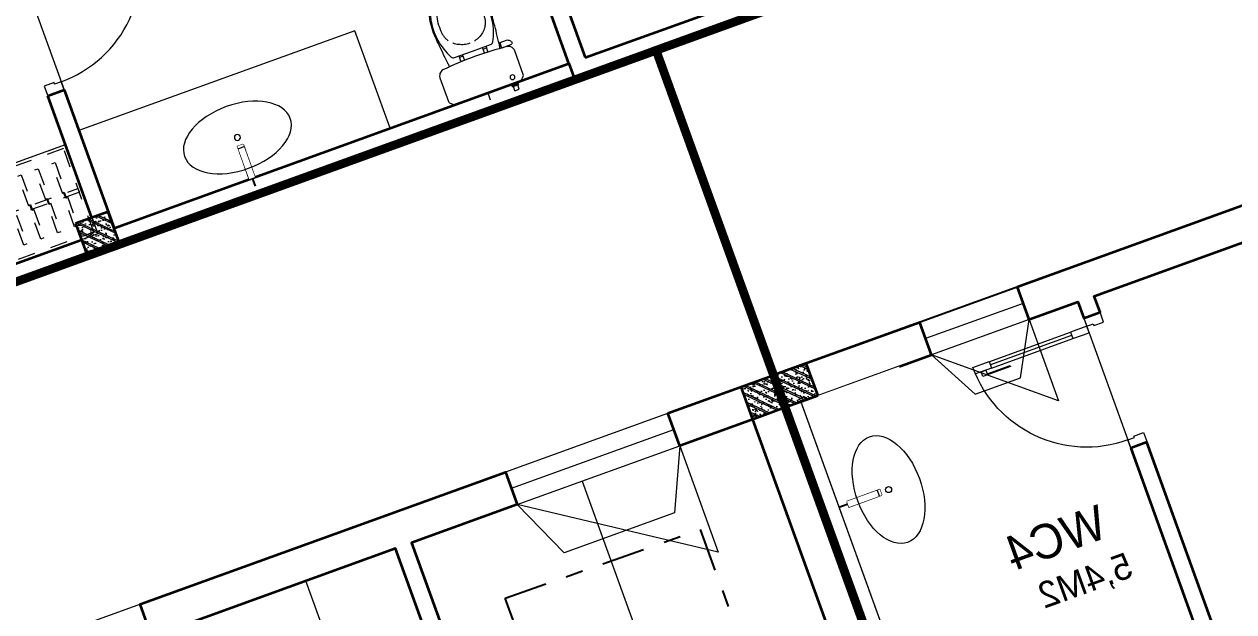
# Model space of a CAD drawing. Header units: metres. Extents: x 568332 to 569219, y 2065964 to 2066430.
# Drawn here: x 568581.48 to 568588.48, y 2066352.7 to 2066356.1 of the extents above; entities that cross this region are included whole.
import ezdxf

# ---------------------------------------------------------------- set-up
doc = ezdxf.new("R2010")
doc.units = ezdxf.units.M
for name, pattern in [('$AUDIT_BAD_LTYPE2', [0]), ('DASHDOT2', [0.5, 0.25, -0.125, 0, -0.125]), ('HIDDEN', [0.375, 0.25, -0.125]), ('HIDDEN2', [0.1875, 0.125, -0.0625]), ('X-5M-G-MB PHONGNGU$0$HIDDEN2', [0.1875, 0.125, -0.0625]), ('xref-thap C (mb tang 32-2)$0$HIDDEN', [0.375, 0.25, -0.125])]:
    doc.linetypes.add(name, pattern=pattern)
doc.layers.get('0').update_dxf_attribs({"linetype": 'CONTINUOUS'})
doc.layers.get('DEFPOINTS').update_dxf_attribs({"linetype": 'CONTINUOUS'})
for name, color, linetype, lineweight in [('-CONCRETE', 1, 'CONTINUOUS', 35), ('-DIM', 9, 'CONTINUOUS', 13), ('-DOOR', 137, 'CONTINUOUS', 9), ('-FURNITURE', 46, 'CONTINUOUS', 9), ('-HATCH', 8, 'CONTINUOUS', 5), ('-LINE1', 7, 'CONTINUOUS', 18), ('-LINE2', 252, 'CONTINUOUS', 9), ('-STEEL1', 1, 'CONTINUOUS', 35), ('-WALL', 4, 'CONTINUOUS', 35), ('TEXT25', 2, 'CONTINUOUS', 13)]:
    doc.layers.add(name, color=color, linetype=linetype, lineweight=lineweight)
for name, color, linetype in [('1-NETMANH', 8, 'CONTINUOUS'), ('LoLK', 6, 'CONTINUOUS'), ('TIMDUONG', 1, 'CONTINUOUS')]:
    doc.layers.add(name, color=color, linetype=linetype)
doc.styles.add('SVN_AVO_thuong', font='')
doc.styles.add('T1', font='', dxfattribs={"height": 200})
doc.styles.get('SVN_AVO_thuong').set_extended_font_data('SVN-Avo')
doc.styles.get('T1').set_extended_font_data('VNgeometric Light')

# ---------------------------------------------------------------- blocks, each defined once
blk = doc.blocks.new('*U187')
at = {"linetype": 'X-5M-G-MB PHONGNGU$0$HIDDEN2'}
for points in [[(0, 600.0000000004657), (0, 0), (1636.196318108544, -5.568266150429466e-10), (1636.196318108544, 599.9999999999088)], [(1616.196318108544, 579.9996613718355), (1616.196318108544, 19.99966137183562), (20, 20.00000000046566), (20, 580.0000000004657)], [(1616.196318108544, 286.6991212949177), (1616.196318108544, 313.0991212948245), (20, 313.0991212953813), (19.99999859370291, 286.6991212952417)], [(113.7817614636733, 319.1750910408318), (109.4317788550979, 319.1750910408318), (109.4317788550979, 280.441767644881), (113.7817614636733, 280.441767644881)], [(227.7817614636733, 319.1750910407849), (223.4317788550979, 319.1750910407849), (223.4317788550979, 280.4417676448341), (227.7817614636733, 280.4417676448341)], [(341.7817614636733, 319.175091040738), (337.4317788550979, 319.175091040738), (337.4317788550979, 280.4417676447872), (341.7817614636733, 280.4417676447872)], [(455.7817614636733, 319.1750910406911), (451.4317788550979, 319.1750910406911), (451.4317788550979, 280.4417676447403), (455.7817614636733, 280.4417676447403)], [(569.7817614636733, 319.1750910406442), (565.431778855098, 319.1750910406442), (565.431778855098, 280.4417676446934), (569.7817614636733, 280.4417676446934)], [(683.7817614636733, 319.1750910405973), (679.431778855098, 319.1750910405973), (679.431778855098, 280.4417676446465), (683.7817614636733, 280.4417676446465)], [(797.7817614636733, 319.1750910405504), (793.431778855098, 319.1750910405504), (793.431778855098, 280.4417676445996), (797.7817614636733, 280.4417676445996)], [(911.7817614636733, 319.1750910405035), (907.431778855098, 319.1750910405035), (907.431778855098, 280.4417676445527), (911.7817614636733, 280.4417676445527)], [(1025.781761463673, 319.1750910404566), (1021.431778855098, 319.1750910404566), (1021.431778855098, 280.4417676445057), (1025.781761463673, 280.4417676445057)], [(1139.781761463673, 319.1750910404097), (1135.431778855098, 319.1750910404097), (1135.431778855098, 280.4417676444588), (1139.781761463673, 280.4417676444588)], [(1253.781761463673, 319.1750910403628), (1249.431778855098, 319.1750910403628), (1249.431778855098, 280.4417676444119), (1253.781761463673, 280.4417676444119)], [(1367.781761463673, 319.1750910403159), (1363.431778855098, 319.1750910403159), (1363.431778855098, 280.441767644365), (1367.781761463673, 280.441767644365)], [(1481.781761463673, 319.175091040269), (1477.431778855098, 319.175091040269), (1477.431778855098, 280.4417676443181), (1481.781761463673, 280.4417676443181)], [(1595.781761463673, 319.175091040222), (1591.431778855098, 319.175091040222), (1591.431778855098, 280.4417676442712), (1595.781761463673, 280.4417676442712)]]:
    blk.add_lwpolyline(points, close=True, dxfattribs=at)
for points in [[(122.2409142897814, 313.1103512093413), (122.2409142897814, 515.2497102723445), (100.1765458012815, 515.2497102723445), (100.1765458012815, 313.1103512093413)], [(236.2409142897814, 313.1103512092944), (236.2409142897814, 515.2497102722975), (214.1765458012815, 515.2497102722975), (214.1765458012815, 313.1103512092944)], [(350.2409142897814, 313.1103512092475), (350.2409142897814, 515.2497102722507), (328.1765458012815, 515.2497102722507), (328.1765458012815, 313.1103512092475)], [(464.2409142897814, 313.1103512092006), (464.2409142897814, 515.2497102722037), (442.1765458012815, 515.2497102722037), (442.1765458012815, 313.1103512092006)], [(578.2409142897814, 313.1103512091537), (578.2409142897814, 515.2497102721569), (556.1765458012815, 515.2497102721569), (556.1765458012815, 313.1103512091537)], [(692.2409142897814, 313.1103512091068), (692.2409142897814, 515.24971027211), (670.1765458012815, 515.24971027211), (670.1765458012815, 313.1103512091068)], [(806.2409142897814, 313.1103512090599), (806.2409142897814, 515.249710272063), (784.1765458012815, 515.249710272063), (784.1765458012815, 313.1103512090599)], [(920.2409142897814, 313.110351209013), (920.2409142897814, 515.2497102720162), (898.1765458012815, 515.2497102720162), (898.1765458012815, 313.110351209013)], [(1034.240914289781, 313.1103512089661), (1034.240914289781, 515.2497102719692), (1012.176545801281, 515.2497102719692), (1012.176545801281, 313.1103512089661)], [(1148.240914289781, 313.1103512089192), (1148.240914289781, 515.2497102719224), (1126.176545801281, 515.2497102719224), (1126.176545801281, 313.1103512089192)], [(1262.240914289781, 313.1103512088723), (1262.240914289781, 515.2497102718754), (1240.176545801281, 515.2497102718754), (1240.176545801281, 313.1103512088723)], [(1376.240914289781, 313.1103512088254), (1376.240914289781, 515.2497102718285), (1354.176545801281, 515.2497102718285), (1354.176545801281, 313.1103512088254)], [(1490.240914289781, 313.1103512087785), (1490.240914289781, 515.2497102717816), (1468.176545801281, 515.2497102717816), (1468.176545801281, 313.1103512087785)], [(1604.240914289781, 313.1103512087315), (1604.240914289781, 515.2497102717347), (1582.176545801281, 515.2497102717347), (1582.176545801281, 313.1103512087315)], [(100.1765458012815, 286.7103512094345), (100.1765458012815, 92.0852110228024), (122.2409142897814, 92.0852110228024), (122.2409142897814, 286.7103512094345)], [(214.1765458012815, 286.7103512093876), (214.1765458012815, 92.08521102275549), (236.2409142897814, 92.08521102275549), (236.2409142897814, 286.7103512093876)], [(328.1765458012815, 286.7103512093407), (328.1765458012815, 92.08521102270858), (350.2409142897814, 92.08521102270858), (350.2409142897814, 286.7103512093407)], [(442.1765458012815, 286.7103512092938), (442.1765458012815, 92.08521102266168), (464.2409142897814, 92.08521102266168), (464.2409142897814, 286.7103512092938)], [(556.1765458012815, 286.7103512092469), (556.1765458012815, 92.08521102261477), (578.2409142897814, 92.08521102261477), (578.2409142897814, 286.7103512092469)], [(670.1765458012815, 286.7103512092), (670.1765458012815, 92.08521102256786), (692.2409142897814, 92.08521102256786), (692.2409142897814, 286.7103512092)], [(784.1765458012815, 286.7103512091531), (784.1765458012815, 92.08521102252095), (806.2409142897814, 92.08521102252095), (806.2409142897814, 286.7103512091531)], [(898.1765458012815, 286.7103512091062), (898.1765458012815, 92.08521102247404), (920.2409142897814, 92.08521102247404), (920.2409142897814, 286.7103512091062)], [(1012.176545801281, 286.7103512090592), (1012.176545801281, 92.08521102242715), (1034.240914289781, 92.08521102242715), (1034.240914289781, 286.7103512090592)], [(1126.176545801281, 286.7103512090123), (1126.176545801281, 92.08521102238024), (1148.240914289781, 92.08521102238024), (1148.240914289781, 286.7103512090123)], [(1240.176545801281, 286.7103512089654), (1240.176545801281, 92.08521102233333), (1262.240914289781, 92.08521102233333), (1262.240914289781, 286.7103512089654)], [(1354.176545801281, 286.7103512089186), (1354.176545801281, 92.08521102228642), (1376.240914289781, 92.08521102228642), (1376.240914289781, 286.7103512089186)], [(1468.176545801281, 286.7103512088717), (1468.176545801281, 92.0852110222395), (1490.240914289781, 92.0852110222395), (1490.240914289781, 286.7103512088717)], [(1582.176545801281, 286.7103512088247), (1582.176545801281, 92.0852110221926), (1604.240914289781, 92.0852110221926), (1604.240914289781, 286.7103512088247)]]:
    blk.add_lwpolyline(points, dxfattribs=at)
blk = doc.blocks.new('*U148')
at = {"linetype": '$AUDIT_BAD_LTYPE2'}
for p, q in [((70, 100), (69.99999999999999, 600.0000000000018)), ((89.99999999999999, 600.0000000000018), (90, 100))]:
    blk.add_line(p, q, dxfattribs=at)
for points in [[(49.99999999999999, 600.0000000000018), (89.99999999999999, 600.0000000000018), (89.99999999999999, 700.0000000000018), (49.99999999999999, 700.0000000000018), (49.99999999999999, 600.0000000000018)], [(49.99999999999999, 602.9059272893373), (50, 100)], [(50, 100), (90, 100), (90, 0), (50, 0), (50, 100)]]:
    blk.add_lwpolyline(points)
for points in [[(118.2698876160139, 494.515618111911), (118.2698876160139, 664.1349438079942), (89.99999999999999, 664.1349438079942), (89.99999999999999, 635.8650561920094), (112.6159100928053, 635.8650561920094), (112.6159100928053, 494.515618111911)], [(0, 0), (50, 0), (50, -40), (60, -40), (60, -99.99998804123416), (0, -99.99998804123416)], [(800.0000000000018, 7.105427357600876e-15), (750.0000000000018, 7.105427357600876e-15), (750.0000000000018, -40), (740.0000000000018, -40), (740.0000000000018, -99.99998804123415), (800.0000000000018, -99.99998804123415)]]:
    blk.add_lwpolyline(points, close=True)
at = {"linetype": '$AUDIT_BAD_LTYPE2', "ltscale": 0.3}
blk.add_arc((50, 0), 700.0000000000018, 0, 90, dxfattribs=at)
blk = doc.blocks.new('A$C18091ED7')
for p, q in [((9.957147995010018e-09, -42.13376978135784), (0, -3.786117304116488e-07)), ((146.1412317672475, -26.59467297248193), (179.181621938591, -26.59467296488583)), ((146.1412317672475, -26.59467297248193), (146.1412317680188, -30.17859706786112)), ((146.1412317680188, -30.17859706786112), (165.7503655985456, -30.17859706340823)), ((153.0594147269658, -36.79204952501459), (146.1412317680188, -30.17859706786112)), ((152.3191092506386, -2.717133611440659e-07), (152.3191092568413, -26.59467297093943)), ((152.3191092506386, -2.717133611440659e-07), (179.1816219322718, -2.654269337654114e-07)), ((153.0594147269658, -36.79204952501459), (165.7503656001572, -36.79204952192958)), ((153.0594147275151, -39.73033438943094), (153.0594147269658, -36.79204952501459)), ((153.0594147275151, -39.73033438943094), (178.4413164740145, -39.73033438349376)), ((153.0594147275151, -39.73033438943094), (178.4413164740145, -39.73033438349376)), ((153.0594147275151, -39.73033438943094), (153.0594147281554, -42.13376974494895)), ((185.3594994290725, -30.17859705851879), (165.7503655985456, -30.17859706340823)), ((178.4413164733487, -36.79204951884458), (165.7503656001572, -36.79204952192958)), ((185.3594994290725, -30.17859705851879), (178.4413164733487, -36.79204951884458)), ((178.4413164733487, -36.79204951884458), (178.4413164740145, -39.73033438349376)), ((178.4413164740145, -39.73033438349376), (178.4413164746547, -42.1337697392446)), ((179.1816219322718, -2.654269337654114e-07), (179.181621938591, -26.59467296488583)), ((179.181621938591, -26.59467296488583), (185.3594994283012, -26.59467296337243)), ((185.3594994283012, -26.59467296337243), (185.3594994290725, -30.17859705851879)), ((-83.25994817525861, -267.3592828898691), (-83.259948167517, -299.9634285944048)), ((-83.25994817257379, -278.4883151478134), (-83.25994817046012, -287.6388527823146)), ((-62.88950393904452, -265.3807882612164), (-81.28145355204106, -265.3807882657275)), ((-60.91100931491019, -267.3592828844266), (-60.91100930728498, -299.9634285889624)), ((60.9110093945892, -267.3592828557594), (60.9110094022144, -299.9634285600623)), ((62.88950401780676, -265.3807882316178), (81.2814536308033, -265.3807882273395)), ((83.25994825493763, -267.3592828505498), (83.25994826256283, -299.9634285550856)), ((83.25994825750604, -278.488315108727), (83.2599482596197, -287.6388527429954)), ((165.3959958605519, -261.9873972070927), (165.3959958671003, -289.7349902229907)), ((167.8691141396885, -259.5142789271486), (228.0810223811895, -259.5142789128586)), ((230.5541406641933, -274.3229751045001), (230.5541406613593, -261.9873971916386)), ((-60.91100930959874, -290.0299398849311), (-83.25994816994717, -290.0299398901407)), ((60.91100939990065, -290.029939856031), (83.25994826024908, -290.0299398510542)), ((167.8691141472664, -292.2081085020036), (206.7175896017579, -292.2081084926904))]:
    blk.add_line(p, q)
for points in [[(230.0000000517721, -218.5046414944518, -0.1374073801801567), (225.4781190853137, -234.6482587013161), (221.7949787454636, -240.7070387715066, -0.2360805181595358), (198.2560902649639, -255.4947853636986, -0.0519608230665726), (-198.2560901437319, -255.4947854572965, -0.236080518165078), (-221.7949786317113, -240.7070388760185), (-225.4781189743626, -234.6482588077488, -0.1374073801809237), (-229.9999999484608, -218.5046416030382), (-229.9999999831671, -71.98694829508895, -0.1989123673786679), (-226.3782021181105, -63.2431547633314), (-208.8906150607545, -45.75556769772083, -0.1989123673792025), (-200.1468215308087, -42.13376982865157), (9.971699910238385e-09, -42.13376978135784), (200.1468215506357, -42.13376973403501, -0.1989123673792025), (208.8906150822841, -45.75556759897154), (226.3782021480001, -63.24315465634572, -0.1989123673791691), (230.0000000170658, -71.98694818626973)], [(144.14367173758, -618.9627606730501, -0.2124047892419209), (26.30999211127346, -734.491494372196, -0.0276853236339062), (-0.5628229983012716, -738.609219571983, -0.0222792448073508), (-26.30999181118386, -734.4914943844487, -0.2124047892421136), (-144.1436714920528, -618.9627607410075, -0.1427957259999892), (-167.2376623962118, -428.0139674870588, -0.0930051380368448), (-127.9331820271946, -309.1271633332653, -0.2564387014614383), (-111.240849547703, -299.9634286007786), (4.746470949612558e-08, -299.9634285748762), (111.2408496426324, -299.9634285482753, -0.2564387014619951), (127.933182126606, -309.1271632729331, -0.0930051380368741), (167.2376625517572, -428.0139674081001, -0.1427957260000456)]]:
    blk.add_lwpolyline(points, format="xyb", close=True)
at = {"linetype": 'xref-thap C (mb tang 32-2)$0$HIDDEN', "ltscale": 100}
blk.add_lwpolyline([(61.00044987679576, -669.0176259216969, -0.1990312026443698), (1.417429302819073e-07, -698.769823720475, -0.1990312026443799), (-61.00044960746891, -669.0176259504806, -0.2189240232571595), (-131.9321382956405, -478.313622940972, -0.1537914605682739), (-112.4681372026971, -403.989815428853, -0.2367011859554165), (5.876427167095244e-08, -347.5870280214876, -0.2367011859554843), (112.4681373467611, -403.9898153757968, -0.1537914605681893), (131.9321384748619, -478.313622878748, -0.2189240232571754)], format="xyb", close=True, dxfattribs=at)
blk.add_circle((165.7503656100234, -78.39166221523192), 13.90362011701458)
for centre, radius, start, end in [((-81.28145355158267, -267.3592828894034), 1.978494623656905, 90.00000001354867, 180.0000000133402), ((-62.88950393858613, -267.3592828848923), 1.978494623656905, 1.334021322268115e-08, 90.00000001354867), ((62.88950401826514, -267.3592828552937), 1.978494623656905, 90.00000001354867, 180.0000000133402), ((81.28145363126168, -267.3592828510155), 1.978494623656905, 1.334021322268115e-08, 90.00000001354867), ((167.8691141402633, -261.9873972065106), 2.473118279571131, 90.00000001354867, 180.0000000133402), ((168.3527972659103, -224.7572911087773), 80.08895368617857, 306.4658507565522, 320.3122930343796), ((228.0810223845983, -274.3229751050822), 2.473118279571131, 320.3122930343796, 1.334021322268115e-08), ((167.8691141466952, -289.7349902224087), 2.473118279571131, 180.0000000133402, 270.0000000135486), ((206.717589598069, -276.6690117186226), 15.53909677420133, 270.0000000135486, 306.4658507565522)]:
    blk.add_arc(centre, radius, start, end)
for points, knots in [([(-155.6468228230951, -259.4535552573798), (-156.6353001506941, -267.2522313103836), (-164.2940232875517, -328.394745314552), (-169.1545302536251, -385.0939582949213), (-183.68571763406, -527.7705276800843), (-135.602968026873, -679.1126648240606), (-50.29344375100118, -735.2493608418445), (-19.70048385594782, -741.0901266933652), (1.531116140540689e-07, -743.6724421556864)], [130.6139379315478, 130.6139379315478, 130.6139379315478, 130.6139379315478, 152.8521090939923, 311.1293507817257, 417.703951170228, 561.3833927516608, 697.6926317810714, 710.812262267882, 710.812262267882, 710.812262267882, 710.812262267882]), ([(155.6468228994709, -259.4535551877343), (156.6353002305841, -267.2522312389628), (164.2940233960289, -328.3947452375724), (169.1545303888706, -385.0939582149149), (183.6857178367027, -527.7705275934422), (135.6029683008201, -679.1126647599449), (50.29344405157826, -735.2493608178338), (19.70048415924612, -741.0901266841101), (1.530679583083838e-07, -743.6724421554536)], [130.613937934949, 130.613937934949, 130.613937934949, 130.613937934949, 152.8521090939923, 311.1293507817257, 417.703951170228, 561.3833927516608, 697.6926317810714, 710.812262267882, 710.812262267882, 710.812262267882, 710.812262267882])]:
    blk.add_open_spline(points, degree=3, knots=knots)
blk = doc.blocks.new('Sink_Cicle')
blk.add_lwpolyline([(17.49999987077899, -50.00226151314564), (-17.49999987077899, -49.99773848685436), (-17.51615354442038, -252.2967581441626), (17.48384613892995, -252.3012811850058)], close=True)
blk.add_circle((0, -300), 17.5)
at = {"layer": 'DEFPOINTS'}
blk.add_line((0, -100), (0, 0), dxfattribs=at)
blk.add_wipeout([(17.499999870775355, -50.00226151314928), (-17.49999987078263, -49.99773848685436), (-17.516153544427652, -252.29675814416623), (17.48384613892631, -252.3012811850058)])
at = {"layer": '-FURNITURE', "linetype": 'Continuous'}
blk.add_ellipse((0, -300), major_axis=(-325, 0), ratio=0.5846153846153846, dxfattribs=at)
blk.add_line((-17.51421511289664, -237.2967582757119), (17.48578462866135, -237.3012813020032))
blk = doc.blocks.new('18x35')
at = {"layer": '-HATCH'}
h = blk.add_hatch(dxfattribs=at)
h.set_pattern_fill('CHAU-01', color=256, scale=10, angle=-1.272221872585407e-14, pattern_type=2)
h.set_pattern_definition([(49.99999999999999, (0, 0), (71.72601826007535, -6.275213498259527), [7.5, -82.5]), (355, (0, 0), (-13.87513336129999, 75.21921337000119), [6, -66]), (100.4514, (5.977167999997619, -0.5229339999999638), (57.85093817140217, 68.94395420609534), [6.374019000000001, -70.1142112]), (46.18419999999998, (0, 20), (106.7241048625644, -16.55190143290183), [11.25, -123.75]), (96.63559999999998, (8.89367449999554, 18.62066930000003), (93.46627055487036, 97.41178709004416), [9.561028799999994, -105.1713]), (351.1842, (0, 20), (93.46619451336275, 97.41186009253245), [9, -99]), (20.99999999999998, (10, 15), (59.69070521184616, -40.2618890665339), [7.5, -82.5]), (326.0000000000001, (10, 15), (24.33153319215819, 72.5150045046853), [6, -66]), (71.45139999999999, (14.97422329999972, 11.64483940000002), (84.022262858149, 32.25304967099522), [6.374019000000001, -70.1142112]), (37.49999999999998, (0, 0), (1.215985531729074, 33.28938538313115), [0, -65.19999999999999, 0, -67, 0, -66.25]), (7.499999999999987, (0, 0), (26.30695374421487, 39.44117118823602), [0, -38.2, 0, -63.7, 0, -25.25]), (327.5, (-22.30000000000291, 0), (53.3822436172409, -2.255487173437988), [0, -25, 0, -78, 0, -103.5]), (317.5, (-32.30000000000291, 0), (58.31861693423862, 10.01049823323176), [0, -32.5, 0, -51.8, 0, -73.5]), (44.99999999999999, (0, 0), (-30.05203820042826, 30.05203820042828), []), (44.99999999999999, (0, 12.25), (-30.05203820042826, 30.05203820042828), [])])
h.paths.add_polyline_path([(96508.03118051568, 47993.04977023201), (96508.03118051568, 47793.04977023201), (96708.03118051568, 47793.04977023201), (96708.03118051568, 47993.04977023201)])
at = {"layer": '-STEEL1'}
blk.add_lwpolyline([(96508.03118051568, 47793.04977023201), (96708.03118051568, 47793.04977023201), (96708.03118051568, 47993.04977023201), (96508.03118051568, 47993.04977023201)], close=True, dxfattribs=at)
blk = doc.blocks.new('M1-T3')
at = {"layer": '-CONCRETE', "color": 1, "linetype": 'HIDDEN', "ltscale": 10, "const_width": 50}
blk.add_lwpolyline([(191581.7177010371, 50951.98888872014), (197581.6939540912, 50951.98888872005), (197581.7429788466, 30952.01227472891), (191581.7667257926, 30952.01227472891)], close=True, dxfattribs=at)
at = {"layer": '-DOOR'}
blk.add_lwpolyline([(195831.5539281735, 38651.57989463625), (196631.5539281613, 38651.57990827221)], dxfattribs=at)
at = {"layer": '-FURNITURE'}
for points in [[(197481.7286020505, 38651.57990803725), (197481.7188049213, 40351.2799648517), (196881.7188049213, 40351.2799648517), (196881.7188049213, 38651.57990813792)], [(196931.6649500865, 34151.88665804295), (196931.7217102849, 38551.57990816816), (197481.7223032412, 38551.57990806292), (197481.6655430428, 34151.88665793771)]]:
    blk.add_lwpolyline(points, close=True, dxfattribs=at)
at = {"layer": '-LINE1', "lineweight": 18}
blk.add_lwpolyline([(191581.7411493842, 50951.93153578669), (197581.7174024383, 50951.9315357866), (197581.7664271937, 30951.95492153367), (191581.7901741396, 30951.95492153367)], close=True, dxfattribs=at)
at = {"layer": '-WALL'}
for p, q in [((197581.7223051229, 48951.83150561327), (197581.7581737287, 33951.64109416441)), ((197481.7258019151, 41551.70542202845), (197481.7258019528, 42551.87086844364)), ((196031.6372135591, 41551.70542211497), (197481.7258019151, 41551.70542202845)), ((197481.7258019056, 41451.70542202845), (195931.6372135567, 41451.7054221219)), ((197481.7258016421, 38651.57990803722), (197481.7258019056, 41451.70542202845)), ((196631.5539281439, 38551.57990827221), (196631.5539281613, 38651.57990827218)), ((196631.5539281613, 38651.57990827218), (197481.7258016421, 38651.57990803722)), ((197382.0724672841, 38551.57990803725), (196631.5539281439, 38551.57990827221)), ((197481.761238154, 34151.64109416441), (197482.0724672841, 38451.69380030864))]:
    blk.add_line(p, q, dxfattribs=at)
at = {"layer": '-WALL', "color": 2}
blk.add_line((197481.7258019056, 41451.70542202845), (197581.7398878678, 41451.70565649414), dxfattribs=at)
at = {"layer": '-DOOR'}
blk.add_blockref('*U148', (195831.5539281561, 38651.57989463625), dxfattribs=at)
at = {"layer": '-FURNITURE', "xscale": -1, "rotation": 270}
blk.add_blockref('A$C18091ED7', (197523.8610099134, 40951.49269343012), dxfattribs=at)
at = {"layer": '-FURNITURE', "extrusion": (0, 0, -1), "xscale": 0.916666666665974, "yscale": 0.916666666665974, "zscale": -0.916666666665974, "rotation": 270}
blk.add_blockref('*U187', (-197481.7286020328, 38551.57990803725), dxfattribs=at)
at = {"layer": '-STEEL1'}
blk.add_blockref('18x35', (100874.0412875377, -9341.669769820448), dxfattribs=at)
at = {"layer": '-FURNITURE', "xscale": -1, "rotation": 270}
blk.add_blockref('Sink_Cicle', (197531.7237034859, 39501.42993649481), dxfattribs=at)
blk = doc.blocks.new('*U18')
at = {"linetype": '$AUDIT_BAD_LTYPE2'}
for p, q in [((70, 100), (69.99999999999999, 599.9999999999982)), ((89.99999999999999, 599.9999999999982), (90, 100))]:
    blk.add_line(p, q, dxfattribs=at)
for points in [[(49.99999999999999, 599.9999999999982), (89.99999999999999, 599.9999999999982), (89.99999999999999, 699.9999999999982), (49.99999999999999, 699.9999999999982), (49.99999999999999, 599.9999999999982)], [(49.99999999999999, 602.9059272893337), (50, 100)], [(50, 100), (90, 100), (90, 0), (50, 0), (50, 100)]]:
    blk.add_lwpolyline(points)
for points in [[(118.2698876160139, 494.5156181119073), (118.2698876160139, 664.1349438079906), (89.99999999999999, 664.1349438079906), (89.99999999999999, 635.8650561920058), (112.6159100928053, 635.8650561920058), (112.6159100928053, 494.5156181119073)], [(0, 0), (50, 0), (50, -40), (60, -40), (60, -100.0001724930698), (0, -100.0001724930698)], [(799.9999999999982, 7.105427357601134e-15), (749.9999999999982, 7.105427357601134e-15), (749.9999999999982, -40), (739.9999999999982, -40), (739.9999999999982, -100.0001724930698), (799.9999999999982, -100.0001724930698)]]:
    blk.add_lwpolyline(points, close=True)
at = {"linetype": '$AUDIT_BAD_LTYPE2', "ltscale": 0.3}
blk.add_arc((50, 0), 699.9999999999982, 0, 90, dxfattribs=at)
blk = doc.blocks.new('M3-T3.3')
at = {"layer": '-DOOR'}
for p, q in [((568601.33720718, 2066359.677691974), (568601.9014360119, 2066359.881765062)), ((568601.3712193611, 2066359.583653836), (568601.935448193, 2066359.787726924)), ((568601.4052232923, 2066359.489612713), (568601.9694521242, 2066359.693685801)), ((568601.1561242774, 2066359.293180254), (568601.4282217288, 2066358.540875145))]:
    blk.add_line(p, q, dxfattribs=at)
at = {"layer": '-LINE2', "linetype": 'HIDDEN2', "ltscale": 10}
for p, q in [((568601.575284199, 2066359.01942202), (568601.9693866986, 2066359.693678406)), ((568601.4052232923, 2066359.489612713), (568601.575284199, 2066359.01942202))]:
    blk.add_line(p, q, dxfattribs=at)
blk.add_lwpolyline([(568601.9694061795, 2066359.69381283), (568601.9206161338, 2066359.357146704), (568601.6580862589, 2066359.262050158), (568601.4052231254, 2066359.489612863)], dxfattribs=at)
at = {"layer": '-WALL'}
for p, q in [((568602.1170622386, 2066356.344287251), (568601.3345460737, 2066358.506994069)), ((568601.3348130863, 2066358.507090643), (568601.4289075258, 2066358.54113613)), ((568601.4289075258, 2066358.54113613), (568602.2114394924, 2066356.37842101))]:
    blk.add_line(p, q, dxfattribs=at)
blk.add_lwpolyline([(568602.7210511953, 2066359.965453235), (568601.9694603746, 2066359.693688785), (568601.901436012, 2066359.881765062), (568602.747443925, 2066360.187678756), (568603.9038317367, 2066356.990533848), (568603.8093840118, 2066356.956378393)], close=True, dxfattribs=at)
blk.add_lwpolyline([(568601.4052315425, 2066359.489615696), (568601.1221179727, 2066359.387220915), (568601.1561298738, 2066359.293182278), (568601.0620914472, 2066359.259170393), (568601.028687058, 2066359.353478861), (568599.806424909, 2066358.911276715), (568599.7384005464, 2066359.099352993), (568601.33720718, 2066359.677691974), (568601.4052315425, 2066359.489615696)], dxfattribs=at)
at = {"layer": 'TIMDUONG', "color": 1, "linetype": 'HIDDEN', "ltscale": 10, "const_width": 0.05}
blk.add_lwpolyline([(568593.6037453394, 2066359.007782663), (568602.0671453066, 2066362.068899052), (568609.3867960966, 2066341.853242537), (568600.9163472741, 2066338.789611338)], close=True, dxfattribs=at)
at = {"layer": '-DOOR', "xscale": 0.001, "yscale": 0.001, "zscale": 0.001, "rotation": 289.8842957788219}
blk.add_blockref('*U18', (568601.156124278, 2066359.293180254), dxfattribs=at)
at = {"layer": 'TEXT25'}
for s, height, style, p in [('WC4', 0.2, 'SVN_AVO_thuong', (568601.8499004762, 2066358.225842054)), ('5,4M2', 0.15, 'T1', (568601.8842827703, 2066357.956739957))]:
    blk.add_text(s, height=height, rotation=19.88429576801634, dxfattribs=dict(at, style=style)).set_placement(p)
blk.add_wipeout([(568603.1967979183, 2066358.649462591), (568602.7209972956, 2066359.9654337522), (568602.1568146786, 2066359.7614520208), (568602.6390190126, 2066358.4477223444)]).dxf.layer = '-FURNITURE'
at = {"layer": '-FURNITURE', "xscale": -0.0009999999999999998, "yscale": 0.0009999999999999998, "zscale": 0.001, "rotation": 289.8806380342645}
blk.add_blockref('Sink_Cicle', (568602.9416588774, 2066359.355188721), dxfattribs=at)
at = {"layer": '-STEEL1', "xscale": 0.001, "yscale": 0.001, "zscale": 0.001, "rotation": 19.88429576877256}
blk.add_blockref('18x35', (568528.1280985896, 2066282.164934608), dxfattribs=at)
at = {"layer": 'DEFPOINTS', "color": 2}
blk.add_lwpolyline([(568596.1647185824, 2066357.806880592), (568602.7474012445, 2066360.187796758), (568607.849359589, 2066346.082103998), (568604.3699246073, 2066344.823619936), (568604.5399829764, 2066344.353462611), (568602.3771113829, 2066343.571140617), (568602.2070474183, 2066344.041339765), (568601.266696599, 2066343.701133454), (568596.1647185824, 2066357.806880592)], dxfattribs=at)
blk = doc.blocks.new('M2-T3.4')
at = {"layer": '-DOOR'}
for p, q in [((568583.657365966, 2066353.284029664), (568585.2093437652, 2066353.845312444)), ((568584.3029553597, 2066353.411172369), (568585.2433535745, 2066353.751273448)), ((568584.3369651693, 2066353.317133372), (568585.2773551338, 2066353.657231468)), ((568582.2475674353, 2066352.774092282), (568579.8959636255, 2066351.923493213))]:
    blk.add_line(p, q, dxfattribs=at)
at = {"layer": '-FURNITURE'}
blk.add_lwpolyline([(568584.542522494, 2066348.925167589), (568583.1140866176, 2066352.874871457), (568583.6313010979, 2066353.06192541), (568585.0597369743, 2066349.112221542)], close=True, dxfattribs=at)
at = {"layer": '-LINE1'}
blk.add_line((568584.7127755505, 2066353.45295573), (568585.1926879258, 2066352.125971583), dxfattribs=at)
blk.add_lwpolyline([(568584.9704553415, 2066349.652975308), (568583.725330595, 2066353.095813806)], dxfattribs=at)
at = {"layer": '-LINE2', "linetype": 'HIDDEN2', "ltscale": 10}
for p, q in [((568585.2772006582, 2066353.657658601), (568585.2474114553, 2066353.268431851)), ((568585.2772006582, 2066353.657658601), (568585.5002628423, 2066353.040879378)), ((568585.5002628423, 2066353.040879378), (568584.3368107373, 2066353.317560521)), ((568584.3368107373, 2066353.317560521), (568584.6086774652, 2066353.037429584)), ((568585.2474114553, 2066353.268431851), (568584.6086774652, 2066353.037429584))]:
    blk.add_line(p, q, dxfattribs=at)
at = {"layer": '-WALL'}
for p, q in [((568585.2093355147, 2066353.845309461), (568585.8206148541, 2066354.066307925)), ((568585.8206148541, 2066354.066307925), (568587.8390394327, 2066348.485392924)), ((568585.2773551338, 2066353.657231468), (568585.2093355147, 2066353.845309461)), ((568585.7942165195, 2066353.84408307), (568585.2773551338, 2066353.657231468)), ((568587.6505376684, 2066348.417220046), (568585.7001775231, 2066353.81007326))]:
    blk.add_line(p, q, dxfattribs=at)
blk.add_lwpolyline([(568585.2093339082, 2066353.84530888), (568585.8207197459, 2066354.066420511)], dxfattribs=at)
blk.add_lwpolyline([(568584.5765317458, 2066348.831128391), (568584.5425219364, 2066348.925167387), (568585.0597369749, 2066349.112221542), (568583.6312787717, 2066353.061987144), (568582.221548058, 2066352.552004479), (568582.153546498, 2066352.740032537), (568584.2689874849, 2066353.505095413), (568584.3369651693, 2066353.317133372), (568583.7252637258, 2066353.096146383), (568585.1877857808, 2066349.052192356)], close=True, dxfattribs=at)
at = {"layer": '1-NETMANH', "linetype": 'DASHDOT2'}
blk.add_lwpolyline([(568585.3466251275, 2066349.789019538), (568584.2668055191, 2066352.774780224), (568585.3966339743, 2066353.172727651), (568585.3966339743, 2066353.172727651), (568586.3000525669, 2066350.672030791), (568586.6852714071, 2066351.077043551)], dxfattribs=at)
at = {"layer": 'TIMDUONG', "color": 1, "linetype": 'HIDDEN', "ltscale": 10, "const_width": 0.05}
blk.add_lwpolyline([(568585.140864188, 2066355.946537791), (568574.7965445638, 2066352.205541732), (568580.4083197439, 2066336.688971124), (568586.8107224401, 2066333.687823556), (568592.4516101531, 2066335.732052325)], close=True, dxfattribs=at)
at = {"layer": '-STEEL1', "xscale": -0.001, "yscale": 0.001, "zscale": 0.001, "rotation": 19.88285069180808}
blk.add_blockref('18x35', (568692.8981437, 2066341.756323163), dxfattribs=at)

msp = doc.modelspace()

# ---------------------------------------------------------------- block references
at = {"layer": '-DIM', "xscale": 0.0009999999999999998, "yscale": 0.0009999999999999998, "zscale": 0.0009999999999999998, "rotation": 289.8844196597573}
msp.add_blockref('M1-T3', (568478.4875614437, 2066527.479739665), dxfattribs=at)

# ---------------------------------------------------------------- next in the draw order: block references
at = {"layer": 'LoLK', "xscale": -1, "rotation": 39.76534617251417}
msp.add_blockref('M3-T3.3', (2327390.76896625, 841707.7234019606), dxfattribs=at)

# ---------------------------------------------------------------- next in the draw order: block references
at = {"layer": 'LoLK'}
msp.add_blockref('M2-T3.4', (0, 0), dxfattribs=at)

doc.saveas('drawing.dxf')
